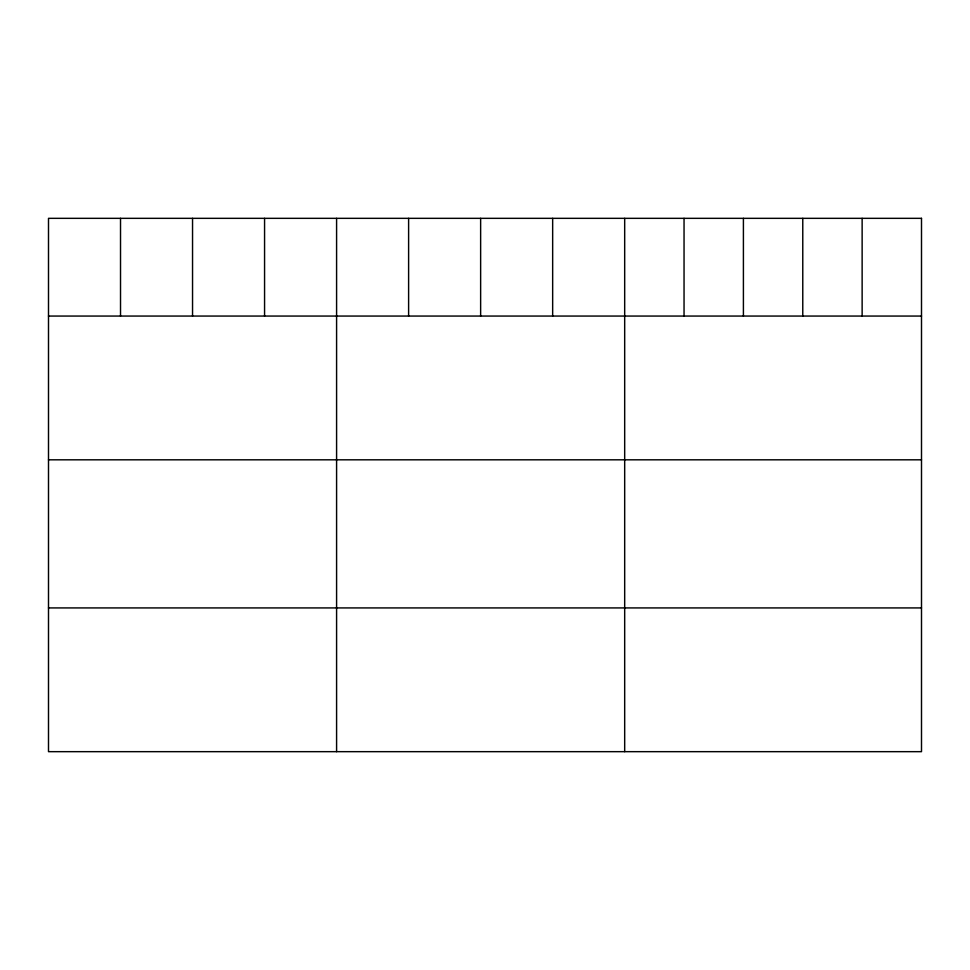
<?xml version="1.0" encoding="UTF-8"?>
<svg xmlns="http://www.w3.org/2000/svg" width="970" height="970" viewBox="0 0 970 970"><rect width="100%" height="100%" fill="white"/><g stroke="black" fill="none" stroke-linecap="round" stroke-linejoin="round"><path stroke-width="1.45" d="M48.5 316.062L921.5 316.062M48.5 459.816L921.5 459.816M48.5 607.923L921.5 607.923M862.136 218.335L862.136 316.062M802.772 218.335L802.772 316.062M743.408 218.335L743.408 316.062M684.044 218.335L684.044 316.062M624.68 218.335L624.68 751.665M552.658 218.335L552.658 316.062M480.635 218.335L480.635 316.062M408.612 218.335L408.612 316.062M336.59 218.335L336.59 751.665M264.567 218.335L264.567 316.062M192.545 218.335L192.545 316.062M120.522 218.335L120.522 316.062M921.5 218.335L48.5 218.335L48.5 751.665L921.5 751.665L921.5 218.335"/></g></svg>
